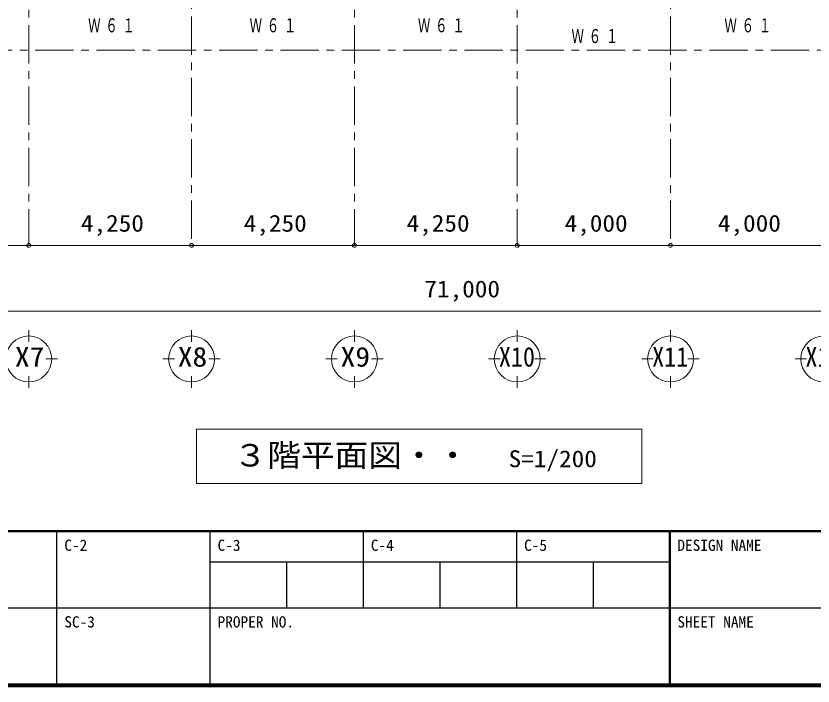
# Model space of a CAD drawing. Units: millimetres at full size, sheet at 1:200; details may follow other scales. Extents: x -55340 to 55340, y -38040 to 38040.
# Drawn here: x -13762 to 7042, y -38040 to -20553 of the extents above; entities that cross this region are included whole.
import ezdxf
from ezdxf.enums import TextEntityAlignment as Align

# ---------------------------------------------------------------- set-up
doc = ezdxf.new("R2010")
doc.units = ezdxf.units.MM
doc.header["$LTSCALE"] = 200
doc.header["$PDMODE"] = 32
doc.header["$PDSIZE"] = 100
doc.linetypes.add('CHAIN1', pattern=[8, 5, -1, 1, -1])
for name, color, linetype, lineweight in [('0-1_通り芯', 3, 'Continuous', 18), ('0-A_寸法', 6, 'Continuous', 9), ('0-B_文字', 4, 'Continuous', 9), ('2-0_補助線', 2, 'Continuous', 25), ('F-0_F-0ﾚｲﾔ', 5, 'Continuous', 50)]:
    doc.layers.add(name, color=color, linetype=linetype, lineweight=lineweight)
doc.layers.add('F-A_F-Aﾚｲﾔ', color=7, linetype='Continuous')
doc.styles.add('ＭＳ ゴシック', font='')
doc.styles.get('ＭＳ ゴシック').set_extended_font_data('MS Gothic')

msp = doc.modelspace()

# ---------------------------------------------------------------- linework, layer by layer
at = {"layer": '0-1_通り芯', "color": 4, "linetype": 'CHAIN1', "lineweight": 9}
for p, q in [((-9178.5, -12570.6), (-9178.5, -26540.7)), ((3321.5, -12570.6), (3321.5, -26540.7)), ((-13428.5, -19195.6), (-13428.5, -26540.7)), ((-4928.5, -19195.6), (-4928.5, -26540.7)), ((-678.5, -19195.6), (-678.5, -26540.7)), ((-43658.8, -21445.6), (41409.7, -21445.6))]:
    msp.add_line(p, q, dxfattribs=at)
at = {"layer": '0-1_通り芯'}
for p, q in [((-13428.5, -28754.4), (-13428.5, -29054.4)), ((-9178.5, -28754.4), (-9178.5, -29054.4)), ((-4928.5, -28754.4), (-4928.5, -29054.4)), ((-678.5, -28754.4), (-678.5, -29054.4)), ((3321.5, -28754.4), (3321.5, -29054.4)), ((-12678.5, -29504.4), (-12978.5, -29504.4)), ((-9628.5, -29504.4), (-9928.5, -29504.4)), ((-8428.5, -29504.4), (-8728.5, -29504.4)), ((-5378.5, -29504.4), (-5678.5, -29504.4)), ((-4178.5, -29504.4), (-4478.5, -29504.4)), ((-1128.5, -29504.4), (-1428.5, -29504.4)), ((71.5, -29504.4), (-228.5, -29504.4)), ((2871.5, -29504.4), (2571.5, -29504.4)), ((4071.5, -29504.4), (3771.5, -29504.4)), ((6871.5, -29504.4), (6571.5, -29504.4)), ((-13428.5, -30254.4), (-13428.5, -29954.4)), ((-9178.5, -30254.4), (-9178.5, -29954.4)), ((-4928.5, -30254.4), (-4928.5, -29954.4)), ((-678.5, -30254.4), (-678.5, -29954.4)), ((3321.5, -30254.4), (3321.5, -29954.4))]:
    msp.add_line(p, q, dxfattribs=at)
for centre in [(-13428.5, -29504.4), (-9178.5, -29504.4), (-4928.5, -29504.4), (-678.5, -29504.4), (3321.5, -29504.4), (7321.5, -29504.4)]:
    msp.add_circle(centre, 600, dxfattribs=at)
at = {"layer": '0-A_寸法', "color": 4}
for p, q in [((3321.5, -26540.7), (-678.5, -26540.7)), ((-37678.5, -28254.4), (33321.5, -28254.4))]:
    msp.add_line(p, q, dxfattribs=at)
for points in [[(-37678.5, -26540.7), (-33678.5, -26540.7), (-29678.5, -26540.7), (-25678.5, -26540.7), (-21678.5, -26540.7), (-17678.5, -26540.7), (-13428.5, -26540.7), (-9178.5, -26540.7), (-4928.5, -26540.7), (-678.5, -26540.7)], [(3321.5, -26540.7), (7321.5, -26540.7), (11321.5, -26540.7), (15321.5, -26540.7), (19321.5, -26540.7), (24321.5, -26540.7), (29321.5, -26540.7), (33321.5, -26540.7)]]:
    msp.add_lwpolyline(points, dxfattribs=at)
at = {"layer": '0-A_寸法'}
for p in [(-13428.5, -26540.7), (-9178.5, -26540.7), (-4928.5, -26540.7), (-678.5, -26540.7), (3321.5, -26540.7)]:
    msp.add_point(p, dxfattribs=at)
at = {"layer": '0-B_文字'}
msp.add_lwpolyline([(-9052.7, -31339.9), (2569.2, -31339.9), (2569.2, -32758.4), (-9052.7, -32758.4)], close=True, dxfattribs=at)
at = {"layer": 'F-0_F-0ﾚｲﾔ'}
for p, q in [((-55300, -34000), (55300, -34000)), ((3300, -34000), (3300, -38000)), ((-55340, -38040), (55340, -38040)), ((-55300, -38000), (55300, -38000))]:
    msp.add_line(p, q, dxfattribs=at)
at = {"layer": 'F-0_F-0ﾚｲﾔ', "color": 2, "lineweight": 25}
for p, q in [((-12700, -34000), (-12700, -38000)), ((-8700, -34000), (-8700, -38000)), ((-4700, -34000), (-4700, -36000)), ((-700, -34000), (-700, -36000)), ((-8700, -34800), (3300, -34800)), ((-6700, -34800), (-6700, -36000)), ((-2700, -34800), (-2700, -36000)), ((1300, -34800), (1300, -36000)), ((-16700, -36000), (33300, -36000))]:
    msp.add_line(p, q, dxfattribs=at)

# ---------------------------------------------------------------- texts
at = {"layer": '0-1_通り芯', "color": 2, "style": 'ＭＳ ゴシック'}
for s, width, p in [('X7', 1.1, (-13788.3, -29858.6)), ('X8', 1.1, (-9538.2, -29858.6)), ('X9', 1.1, (-5288.2, -29858.6)), ('X10', 0.9, (-1158.2, -29858.6)), ('X11', 0.9, (2841.8, -29858.6)), ('X12', 0.9, (6841.8, -29858.6))]:
    msp.add_text(s, height=513.2, dxfattribs=dict(at, width=width)).set_placement(p, align=Align.BOTTOM_LEFT)
at = {"layer": '0-A_寸法', "color": 2, "style": 'ＭＳ ゴシック', "width": 1.1}
for s, p in [('4,250', (-12068.3, -26314.9)), ('4,250', (-7818.3, -26314.9)), ('4,250', (-3568.3, -26314.9)), ('4,000', (556.7, -26314.9)), ('4,000', (4556.6, -26314.9)), ('71,000', (-3103.3, -28028.6))]:
    msp.add_text(s, height=439.9, dxfattribs=at).set_placement(p, align=Align.BOTTOM_LEFT)
at = {"layer": '0-B_文字', "color": 6, "style": 'ＭＳ ゴシック', "width": 1.1}
msp.add_text('３階平面図・・', height=586.5, dxfattribs=at).set_placement((-8086, -32486.5), align=Align.BOTTOM_LEFT)
at = {"layer": '0-B_文字', "color": 2, "style": 'ＭＳ ゴシック', "width": 1.1}
msp.add_text('S=1/200', height=439.9, dxfattribs=at).set_placement((-905, -32461.2), align=Align.BOTTOM_LEFT)
at = {"layer": '2-0_補助線', "char_height": 366.6, "attachment_point": 7, "style": 'ＭＳ ゴシック'}
for insert in [(-11878.8, -20985.8), (-7664.6, -20985.8), (-3271.7, -20985.8), (4728.3, -20985.8), (736.5, -21265.9)]:
    msp.add_mtext('\\T1.38;\\W0.65;Ｗ６１', dxfattribs=dict(at, insert=insert))
at = {"layer": 'F-A_F-Aﾚｲﾔ', "style": 'ＭＳ ゴシック'}
for s, p in [('C-2', (-12500, -34600)), ('C-3', (-8500, -34600)), ('C-4', (-4500, -34600)), ('C-5', (-500, -34600)), ('DESIGN NAME', (3500, -34600)), ('SC-3', (-12500, -36600)), ('PROPER NO.', (-8500, -36600)), ('SHEET NAME', (3500, -36600))]:
    msp.add_text(s, height=293.3, dxfattribs=at).set_placement(p, align=Align.BOTTOM_LEFT)

doc.saveas('drawing.dxf')
